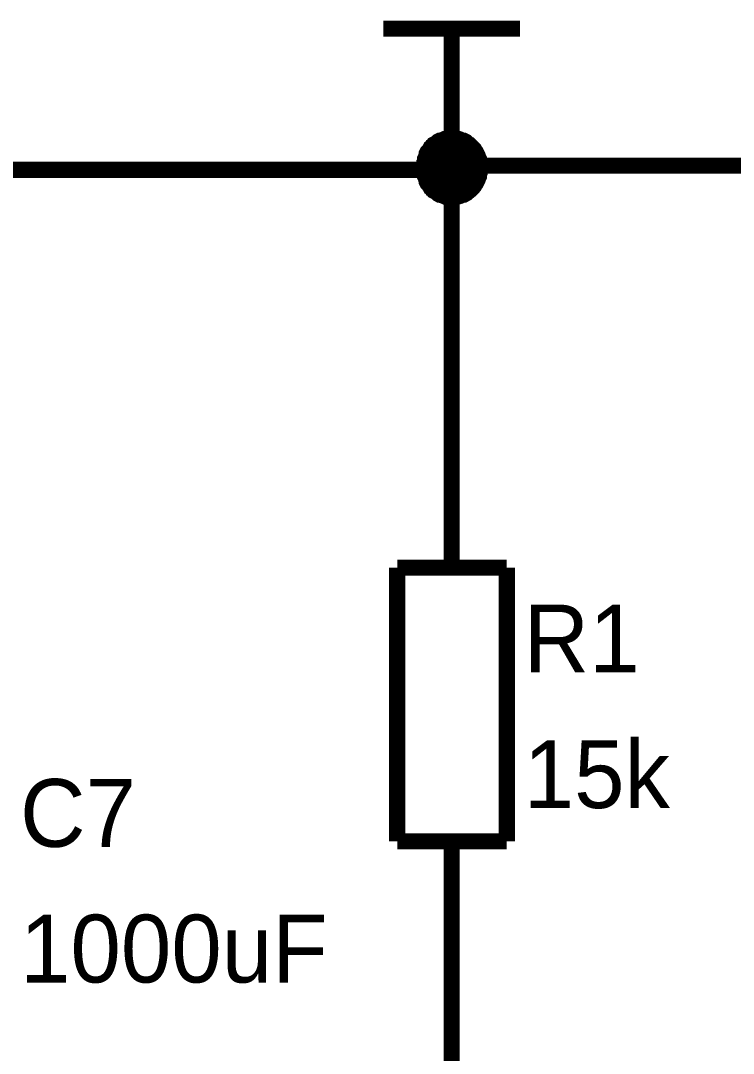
# Model space of a CAD drawing. Header units: millimetres. Extents: x 0 to 394, y 0 to 282.
# Drawn here: x 177.01 to 190.23, y 243.61 to 262.76 of the extents above; entities that cross this region are included whole.
import ezdxf

# ---------------------------------------------------------------- set-up
doc = ezdxf.new("R2010")
doc.units = ezdxf.units.MM
doc.layers.add('Sheet', color=255, linetype='Continuous')

msp = doc.modelspace()

# ---------------------------------------------------------------- linework, layer by layer
at = {"layer": 'Sheet'}
for points, const_width in [([(183.733, 262.612), (186.271, 262.612)], 0.3), ([(185.002, 260.073), (185.002, 262.612)], 0.3), ([(184.496, 260.073), (184.496, 260.096), (184.496, 260.13), (184.508, 260.152), (184.508, 260.175), (184.508, 260.197), (184.519, 260.219), (184.53, 260.253), (184.541, 260.276), (184.541, 260.298), (184.552, 260.321), (184.564, 260.332), (184.586, 260.354), (184.597, 260.377), (184.609, 260.399), (184.631, 260.41), (184.642, 260.433), (184.665, 260.444), (184.676, 260.467), (184.698, 260.478), (184.721, 260.489), (184.743, 260.511), (184.755, 260.523), (184.777, 260.534), (184.8, 260.534), (184.822, 260.545), (184.856, 260.556), (184.878, 260.568), (184.901, 260.568), (184.923, 260.568), (184.946, 260.579), (184.979, 260.579), (185.002, 260.579)], 0.3), ([(184.496, 260.073), (184.496, 260.096), (184.496, 260.13), (184.508, 260.152), (184.508, 260.175), (184.508, 260.197), (184.519, 260.219), (184.53, 260.253), (184.541, 260.276), (184.541, 260.298), (184.552, 260.321), (184.564, 260.332), (184.586, 260.354), (184.597, 260.377), (184.609, 260.399), (184.631, 260.41), (184.642, 260.433), (184.665, 260.444), (184.676, 260.467), (184.698, 260.478), (184.721, 260.489), (184.743, 260.511), (184.755, 260.523), (184.777, 260.534), (184.8, 260.534), (184.822, 260.545), (184.856, 260.556), (184.878, 260.568), (184.901, 260.568), (184.923, 260.568), (184.946, 260.579), (184.979, 260.579), (185.002, 260.579)], 0.3), ([(184.496, 260.073), (184.496, 260.096), (184.496, 260.13), (184.508, 260.152), (184.508, 260.175), (184.508, 260.197), (184.519, 260.219), (184.53, 260.253), (184.541, 260.276), (184.541, 260.298), (184.552, 260.321), (184.564, 260.332), (184.586, 260.354), (184.597, 260.377), (184.609, 260.399), (184.631, 260.41), (184.642, 260.433), (184.665, 260.444), (184.676, 260.467), (184.698, 260.478), (184.721, 260.489), (184.743, 260.511), (184.755, 260.523), (184.777, 260.534), (184.8, 260.534), (184.822, 260.545), (184.856, 260.556), (184.878, 260.568), (184.901, 260.568), (184.923, 260.568), (184.946, 260.579), (184.979, 260.579), (185.002, 260.579)], 0.3), ([(184.496, 260.073), (184.496, 260.096), (184.496, 260.13), (184.508, 260.152), (184.508, 260.175), (184.508, 260.197), (184.519, 260.219), (184.53, 260.253), (184.541, 260.276), (184.541, 260.298), (184.552, 260.321), (184.564, 260.332), (184.586, 260.354), (184.597, 260.377), (184.609, 260.399), (184.631, 260.41), (184.642, 260.433), (184.665, 260.444), (184.676, 260.467), (184.698, 260.478), (184.721, 260.489), (184.743, 260.511), (184.755, 260.523), (184.777, 260.534), (184.8, 260.534), (184.822, 260.545), (184.856, 260.556), (184.878, 260.568), (184.901, 260.568), (184.923, 260.568), (184.946, 260.579), (184.979, 260.579), (185.002, 260.579)], 0.3), ([(185.002, 260.579), (185.002, 260.579)], 0.3), ([(185.002, 260.579), (185.024, 260.579), (185.058, 260.579), (185.08, 260.568), (185.103, 260.568), (185.125, 260.568), (185.159, 260.556), (185.181, 260.545), (185.204, 260.534), (185.226, 260.534), (185.249, 260.523), (185.271, 260.511), (185.294, 260.489), (185.305, 260.478), (185.327, 260.467), (185.35, 260.444), (185.361, 260.433), (185.384, 260.41), (185.395, 260.399), (185.417, 260.377), (185.428, 260.354), (185.44, 260.332), (185.451, 260.321), (185.462, 260.298), (185.473, 260.276), (185.485, 260.253), (185.496, 260.219), (185.507, 260.197), (185.507, 260.175), (185.507, 260.152), (185.518, 260.13), (185.518, 260.096), (185.518, 260.073)], 0.3), ([(185.002, 260.579), (185.002, 260.579)], 0.3), ([(185.002, 260.579), (185.024, 260.579), (185.058, 260.579), (185.08, 260.568), (185.103, 260.568), (185.125, 260.568), (185.159, 260.556), (185.181, 260.545), (185.204, 260.534), (185.226, 260.534), (185.249, 260.523), (185.271, 260.511), (185.294, 260.489), (185.305, 260.478), (185.327, 260.467), (185.35, 260.444), (185.361, 260.433), (185.384, 260.41), (185.395, 260.399), (185.417, 260.377), (185.428, 260.354), (185.44, 260.332), (185.451, 260.321), (185.462, 260.298), (185.473, 260.276), (185.485, 260.253), (185.496, 260.219), (185.507, 260.197), (185.507, 260.175), (185.507, 260.152), (185.518, 260.13), (185.518, 260.096), (185.518, 260.073)], 0.3), ([(185.002, 260.579), (185.002, 260.579)], 0.3), ([(185.002, 260.579), (185.024, 260.579), (185.058, 260.579), (185.08, 260.568), (185.103, 260.568), (185.125, 260.568), (185.159, 260.556), (185.181, 260.545), (185.204, 260.534), (185.226, 260.534), (185.249, 260.523), (185.271, 260.511), (185.294, 260.489), (185.305, 260.478), (185.327, 260.467), (185.35, 260.444), (185.361, 260.433), (185.384, 260.41), (185.395, 260.399), (185.417, 260.377), (185.428, 260.354), (185.44, 260.332), (185.451, 260.321), (185.462, 260.298), (185.473, 260.276), (185.485, 260.253), (185.496, 260.219), (185.507, 260.197), (185.507, 260.175), (185.507, 260.152), (185.518, 260.13), (185.518, 260.096), (185.518, 260.073)], 0.3), ([(185.002, 260.579), (185.002, 260.579)], 0.3), ([(185.002, 260.579), (185.024, 260.579), (185.058, 260.579), (185.08, 260.568), (185.103, 260.568), (185.125, 260.568), (185.159, 260.556), (185.181, 260.545), (185.204, 260.534), (185.226, 260.534), (185.249, 260.523), (185.271, 260.511), (185.294, 260.489), (185.305, 260.478), (185.327, 260.467), (185.35, 260.444), (185.361, 260.433), (185.384, 260.41), (185.395, 260.399), (185.417, 260.377), (185.428, 260.354), (185.44, 260.332), (185.451, 260.321), (185.462, 260.298), (185.473, 260.276), (185.485, 260.253), (185.496, 260.219), (185.507, 260.197), (185.507, 260.175), (185.507, 260.152), (185.518, 260.13), (185.518, 260.096), (185.518, 260.073)], 0.3), ([(184.496, 259.995), (184.496, 260.017), (184.496, 260.051), (184.508, 260.073), (184.508, 260.096), (184.508, 260.118), (184.519, 260.141), (184.53, 260.175), (184.541, 260.197), (184.541, 260.219), (184.552, 260.242), (184.564, 260.253), (184.586, 260.276), (184.597, 260.298), (184.609, 260.321), (184.631, 260.332), (184.642, 260.354), (184.665, 260.365), (184.676, 260.388), (184.698, 260.399), (184.721, 260.41), (184.743, 260.433), (184.755, 260.444), (184.777, 260.455), (184.8, 260.455), (184.822, 260.467), (184.856, 260.478), (184.878, 260.489), (184.901, 260.489), (184.923, 260.489), (184.946, 260.5), (184.979, 260.5), (185.002, 260.5)], 0.3), ([(184.496, 259.995), (184.496, 260.017), (184.496, 260.051), (184.508, 260.073), (184.508, 260.096), (184.508, 260.118), (184.519, 260.141), (184.53, 260.175), (184.541, 260.197), (184.541, 260.219), (184.552, 260.242), (184.564, 260.253), (184.586, 260.276), (184.597, 260.298), (184.609, 260.321), (184.631, 260.332), (184.642, 260.354), (184.665, 260.365), (184.676, 260.388), (184.698, 260.399), (184.721, 260.41), (184.743, 260.433), (184.755, 260.444), (184.777, 260.455), (184.8, 260.455), (184.822, 260.467), (184.856, 260.478), (184.878, 260.489), (184.901, 260.489), (184.923, 260.489), (184.946, 260.5), (184.979, 260.5), (185.002, 260.5)], 0.3), ([(184.496, 259.995), (184.496, 260.017), (184.496, 260.051), (184.508, 260.073), (184.508, 260.096), (184.508, 260.118), (184.519, 260.141), (184.53, 260.175), (184.541, 260.197), (184.541, 260.219), (184.552, 260.242), (184.564, 260.253), (184.586, 260.276), (184.597, 260.298), (184.609, 260.321), (184.631, 260.332), (184.642, 260.354), (184.665, 260.365), (184.676, 260.388), (184.698, 260.399), (184.721, 260.41), (184.743, 260.433), (184.755, 260.444), (184.777, 260.455), (184.8, 260.455), (184.822, 260.467), (184.856, 260.478), (184.878, 260.489), (184.901, 260.489), (184.923, 260.489), (184.946, 260.5), (184.979, 260.5), (185.002, 260.5)], 0.3), ([(184.496, 259.995), (184.496, 260.017), (184.496, 260.051), (184.508, 260.073), (184.508, 260.096), (184.508, 260.118), (184.519, 260.141), (184.53, 260.175), (184.541, 260.197), (184.541, 260.219), (184.552, 260.242), (184.564, 260.253), (184.586, 260.276), (184.597, 260.298), (184.609, 260.321), (184.631, 260.332), (184.642, 260.354), (184.665, 260.365), (184.676, 260.388), (184.698, 260.399), (184.721, 260.41), (184.743, 260.433), (184.755, 260.444), (184.777, 260.455), (184.8, 260.455), (184.822, 260.467), (184.856, 260.478), (184.878, 260.489), (184.901, 260.489), (184.923, 260.489), (184.946, 260.5), (184.979, 260.5), (185.002, 260.5)], 0.3), ([(184.496, 260.073), (184.496, 260.096), (184.496, 260.13), (184.508, 260.152), (184.508, 260.175), (184.508, 260.197), (184.519, 260.219), (184.53, 260.253), (184.541, 260.276), (184.541, 260.298), (184.552, 260.321), (184.564, 260.332), (184.586, 260.354), (184.597, 260.377), (184.609, 260.399), (184.631, 260.41), (184.642, 260.433), (184.665, 260.444), (184.676, 260.467), (184.698, 260.478), (184.721, 260.489), (184.743, 260.511), (184.755, 260.523), (184.777, 260.534), (184.8, 260.534), (184.822, 260.545), (184.856, 260.556), (184.878, 260.568), (184.901, 260.568), (184.923, 260.568), (184.946, 260.579), (184.979, 260.579), (185.002, 260.579)], 0.0991), ([(184.496, 260.073), (184.496, 260.096), (184.496, 260.13), (184.508, 260.152), (184.508, 260.175), (184.508, 260.197), (184.519, 260.219), (184.53, 260.253), (184.541, 260.276), (184.541, 260.298), (184.552, 260.321), (184.564, 260.332), (184.586, 260.354), (184.597, 260.377), (184.609, 260.399), (184.631, 260.41), (184.642, 260.433), (184.665, 260.444), (184.676, 260.467), (184.698, 260.478), (184.721, 260.489), (184.743, 260.511), (184.755, 260.523), (184.777, 260.534), (184.8, 260.534), (184.822, 260.545), (184.856, 260.556), (184.878, 260.568), (184.901, 260.568), (184.923, 260.568), (184.946, 260.579), (184.979, 260.579), (185.002, 260.579)], 0.0991), ([(184.496, 260.073), (184.496, 260.096), (184.496, 260.13), (184.508, 260.152), (184.508, 260.175), (184.508, 260.197), (184.519, 260.219), (184.53, 260.253), (184.541, 260.276), (184.541, 260.298), (184.552, 260.321), (184.564, 260.332), (184.586, 260.354), (184.597, 260.377), (184.609, 260.399), (184.631, 260.41), (184.642, 260.433), (184.665, 260.444), (184.676, 260.467), (184.698, 260.478), (184.721, 260.489), (184.743, 260.511), (184.755, 260.523), (184.777, 260.534), (184.8, 260.534), (184.822, 260.545), (184.856, 260.556), (184.878, 260.568), (184.901, 260.568), (184.923, 260.568), (184.946, 260.579), (184.979, 260.579), (185.002, 260.579)], 0.0991), ([(184.496, 260.073), (184.496, 260.096), (184.496, 260.13), (184.508, 260.152), (184.508, 260.175), (184.508, 260.197), (184.519, 260.219), (184.53, 260.253), (184.541, 260.276), (184.541, 260.298), (184.552, 260.321), (184.564, 260.332), (184.586, 260.354), (184.597, 260.377), (184.609, 260.399), (184.631, 260.41), (184.642, 260.433), (184.665, 260.444), (184.676, 260.467), (184.698, 260.478), (184.721, 260.489), (184.743, 260.511), (184.755, 260.523), (184.777, 260.534), (184.8, 260.534), (184.822, 260.545), (184.856, 260.556), (184.878, 260.568), (184.901, 260.568), (184.923, 260.568), (184.946, 260.579), (184.979, 260.579), (185.002, 260.579)], 0.0991), ([(184.496, 259.995), (184.496, 260.017), (184.496, 260.051), (184.508, 260.073), (184.508, 260.096), (184.508, 260.118), (184.519, 260.141), (184.53, 260.175), (184.541, 260.197), (184.541, 260.219), (184.552, 260.242), (184.564, 260.253), (184.586, 260.276), (184.597, 260.298), (184.609, 260.321), (184.631, 260.332), (184.642, 260.354), (184.665, 260.365), (184.676, 260.388), (184.698, 260.399), (184.721, 260.41), (184.743, 260.433), (184.755, 260.444), (184.777, 260.455), (184.8, 260.455), (184.822, 260.467), (184.856, 260.478), (184.878, 260.489), (184.901, 260.489), (184.923, 260.489), (184.946, 260.5), (184.979, 260.5), (185.002, 260.5)], 0.0991), ([(184.496, 259.995), (184.496, 260.017), (184.496, 260.051), (184.508, 260.073), (184.508, 260.096), (184.508, 260.118), (184.519, 260.141), (184.53, 260.175), (184.541, 260.197), (184.541, 260.219), (184.552, 260.242), (184.564, 260.253), (184.586, 260.276), (184.597, 260.298), (184.609, 260.321), (184.631, 260.332), (184.642, 260.354), (184.665, 260.365), (184.676, 260.388), (184.698, 260.399), (184.721, 260.41), (184.743, 260.433), (184.755, 260.444), (184.777, 260.455), (184.8, 260.455), (184.822, 260.467), (184.856, 260.478), (184.878, 260.489), (184.901, 260.489), (184.923, 260.489), (184.946, 260.5), (184.979, 260.5), (185.002, 260.5)], 0.0991), ([(184.496, 259.995), (184.496, 260.017), (184.496, 260.051), (184.508, 260.073), (184.508, 260.096), (184.508, 260.118), (184.519, 260.141), (184.53, 260.175), (184.541, 260.197), (184.541, 260.219), (184.552, 260.242), (184.564, 260.253), (184.586, 260.276), (184.597, 260.298), (184.609, 260.321), (184.631, 260.332), (184.642, 260.354), (184.665, 260.365), (184.676, 260.388), (184.698, 260.399), (184.721, 260.41), (184.743, 260.433), (184.755, 260.444), (184.777, 260.455), (184.8, 260.455), (184.822, 260.467), (184.856, 260.478), (184.878, 260.489), (184.901, 260.489), (184.923, 260.489), (184.946, 260.5), (184.979, 260.5), (185.002, 260.5)], 0.0991), ([(184.496, 259.995), (184.496, 260.017), (184.496, 260.051), (184.508, 260.073), (184.508, 260.096), (184.508, 260.118), (184.519, 260.141), (184.53, 260.175), (184.541, 260.197), (184.541, 260.219), (184.552, 260.242), (184.564, 260.253), (184.586, 260.276), (184.597, 260.298), (184.609, 260.321), (184.631, 260.332), (184.642, 260.354), (184.665, 260.365), (184.676, 260.388), (184.698, 260.399), (184.721, 260.41), (184.743, 260.433), (184.755, 260.444), (184.777, 260.455), (184.8, 260.455), (184.822, 260.467), (184.856, 260.478), (184.878, 260.489), (184.901, 260.489), (184.923, 260.489), (184.946, 260.5), (184.979, 260.5), (185.002, 260.5)], 0.0991), ([(185.002, 260.5), (185.002, 260.5)], 0.3), ([(185.002, 260.5), (185.024, 260.5), (185.058, 260.5), (185.08, 260.489), (185.103, 260.489), (185.125, 260.489), (185.159, 260.478), (185.181, 260.467), (185.204, 260.455), (185.226, 260.455), (185.249, 260.444), (185.271, 260.433), (185.294, 260.41), (185.305, 260.399), (185.327, 260.388), (185.35, 260.365), (185.361, 260.354), (185.384, 260.332), (185.395, 260.321), (185.417, 260.298), (185.428, 260.276), (185.44, 260.253), (185.451, 260.242), (185.462, 260.219), (185.473, 260.197), (185.485, 260.175), (185.496, 260.141), (185.507, 260.118), (185.507, 260.096), (185.507, 260.073), (185.518, 260.051), (185.518, 260.017), (185.518, 259.995)], 0.3), ([(185.002, 260.5), (185.002, 260.5)], 0.3), ([(185.002, 260.5), (185.024, 260.5), (185.058, 260.5), (185.08, 260.489), (185.103, 260.489), (185.125, 260.489), (185.159, 260.478), (185.181, 260.467), (185.204, 260.455), (185.226, 260.455), (185.249, 260.444), (185.271, 260.433), (185.294, 260.41), (185.305, 260.399), (185.327, 260.388), (185.35, 260.365), (185.361, 260.354), (185.384, 260.332), (185.395, 260.321), (185.417, 260.298), (185.428, 260.276), (185.44, 260.253), (185.451, 260.242), (185.462, 260.219), (185.473, 260.197), (185.485, 260.175), (185.496, 260.141), (185.507, 260.118), (185.507, 260.096), (185.507, 260.073), (185.518, 260.051), (185.518, 260.017), (185.518, 259.995)], 0.3), ([(185.002, 260.5), (185.002, 260.5)], 0.3), ([(185.002, 260.5), (185.024, 260.5), (185.058, 260.5), (185.08, 260.489), (185.103, 260.489), (185.125, 260.489), (185.159, 260.478), (185.181, 260.467), (185.204, 260.455), (185.226, 260.455), (185.249, 260.444), (185.271, 260.433), (185.294, 260.41), (185.305, 260.399), (185.327, 260.388), (185.35, 260.365), (185.361, 260.354), (185.384, 260.332), (185.395, 260.321), (185.417, 260.298), (185.428, 260.276), (185.44, 260.253), (185.451, 260.242), (185.462, 260.219), (185.473, 260.197), (185.485, 260.175), (185.496, 260.141), (185.507, 260.118), (185.507, 260.096), (185.507, 260.073), (185.518, 260.051), (185.518, 260.017), (185.518, 259.995)], 0.3), ([(185.002, 260.5), (185.002, 260.5)], 0.3), ([(185.002, 260.5), (185.024, 260.5), (185.058, 260.5), (185.08, 260.489), (185.103, 260.489), (185.125, 260.489), (185.159, 260.478), (185.181, 260.467), (185.204, 260.455), (185.226, 260.455), (185.249, 260.444), (185.271, 260.433), (185.294, 260.41), (185.305, 260.399), (185.327, 260.388), (185.35, 260.365), (185.361, 260.354), (185.384, 260.332), (185.395, 260.321), (185.417, 260.298), (185.428, 260.276), (185.44, 260.253), (185.451, 260.242), (185.462, 260.219), (185.473, 260.197), (185.485, 260.175), (185.496, 260.141), (185.507, 260.118), (185.507, 260.096), (185.507, 260.073), (185.518, 260.051), (185.518, 260.017), (185.518, 259.995)], 0.3), ([(185.002, 260.579), (185.002, 260.579)], 0.0991), ([(185.002, 260.579), (185.024, 260.579), (185.058, 260.579), (185.08, 260.568), (185.103, 260.568), (185.125, 260.568), (185.159, 260.556), (185.181, 260.545), (185.204, 260.534), (185.226, 260.534), (185.249, 260.523), (185.271, 260.511), (185.294, 260.489), (185.305, 260.478), (185.327, 260.467), (185.35, 260.444), (185.361, 260.433), (185.384, 260.41), (185.395, 260.399), (185.417, 260.377), (185.428, 260.354), (185.44, 260.332), (185.451, 260.321), (185.462, 260.298), (185.473, 260.276), (185.485, 260.253), (185.496, 260.219), (185.507, 260.197), (185.507, 260.175), (185.507, 260.152), (185.518, 260.13), (185.518, 260.096), (185.518, 260.073)], 0.0991), ([(185.002, 260.579), (185.002, 260.579)], 0.0991), ([(185.002, 260.579), (185.024, 260.579), (185.058, 260.579), (185.08, 260.568), (185.103, 260.568), (185.125, 260.568), (185.159, 260.556), (185.181, 260.545), (185.204, 260.534), (185.226, 260.534), (185.249, 260.523), (185.271, 260.511), (185.294, 260.489), (185.305, 260.478), (185.327, 260.467), (185.35, 260.444), (185.361, 260.433), (185.384, 260.41), (185.395, 260.399), (185.417, 260.377), (185.428, 260.354), (185.44, 260.332), (185.451, 260.321), (185.462, 260.298), (185.473, 260.276), (185.485, 260.253), (185.496, 260.219), (185.507, 260.197), (185.507, 260.175), (185.507, 260.152), (185.518, 260.13), (185.518, 260.096), (185.518, 260.073)], 0.0991), ([(185.002, 260.579), (185.002, 260.579)], 0.0991), ([(185.002, 260.579), (185.024, 260.579), (185.058, 260.579), (185.08, 260.568), (185.103, 260.568), (185.125, 260.568), (185.159, 260.556), (185.181, 260.545), (185.204, 260.534), (185.226, 260.534), (185.249, 260.523), (185.271, 260.511), (185.294, 260.489), (185.305, 260.478), (185.327, 260.467), (185.35, 260.444), (185.361, 260.433), (185.384, 260.41), (185.395, 260.399), (185.417, 260.377), (185.428, 260.354), (185.44, 260.332), (185.451, 260.321), (185.462, 260.298), (185.473, 260.276), (185.485, 260.253), (185.496, 260.219), (185.507, 260.197), (185.507, 260.175), (185.507, 260.152), (185.518, 260.13), (185.518, 260.096), (185.518, 260.073)], 0.0991), ([(185.002, 260.579), (185.002, 260.579)], 0.0991), ([(185.002, 260.579), (185.024, 260.579), (185.058, 260.579), (185.08, 260.568), (185.103, 260.568), (185.125, 260.568), (185.159, 260.556), (185.181, 260.545), (185.204, 260.534), (185.226, 260.534), (185.249, 260.523), (185.271, 260.511), (185.294, 260.489), (185.305, 260.478), (185.327, 260.467), (185.35, 260.444), (185.361, 260.433), (185.384, 260.41), (185.395, 260.399), (185.417, 260.377), (185.428, 260.354), (185.44, 260.332), (185.451, 260.321), (185.462, 260.298), (185.473, 260.276), (185.485, 260.253), (185.496, 260.219), (185.507, 260.197), (185.507, 260.175), (185.507, 260.152), (185.518, 260.13), (185.518, 260.096), (185.518, 260.073)], 0.0991), ([(185.002, 260.5), (185.002, 260.5)], 0.0991), ([(185.002, 260.5), (185.024, 260.5), (185.058, 260.5), (185.08, 260.489), (185.103, 260.489), (185.125, 260.489), (185.159, 260.478), (185.181, 260.467), (185.204, 260.455), (185.226, 260.455), (185.249, 260.444), (185.271, 260.433), (185.294, 260.41), (185.305, 260.399), (185.327, 260.388), (185.35, 260.365), (185.361, 260.354), (185.384, 260.332), (185.395, 260.321), (185.417, 260.298), (185.428, 260.276), (185.44, 260.253), (185.451, 260.242), (185.462, 260.219), (185.473, 260.197), (185.485, 260.175), (185.496, 260.141), (185.507, 260.118), (185.507, 260.096), (185.507, 260.073), (185.518, 260.051), (185.518, 260.017), (185.518, 259.995)], 0.0991), ([(185.002, 260.5), (185.002, 260.5)], 0.0991), ([(185.002, 260.5), (185.024, 260.5), (185.058, 260.5), (185.08, 260.489), (185.103, 260.489), (185.125, 260.489), (185.159, 260.478), (185.181, 260.467), (185.204, 260.455), (185.226, 260.455), (185.249, 260.444), (185.271, 260.433), (185.294, 260.41), (185.305, 260.399), (185.327, 260.388), (185.35, 260.365), (185.361, 260.354), (185.384, 260.332), (185.395, 260.321), (185.417, 260.298), (185.428, 260.276), (185.44, 260.253), (185.451, 260.242), (185.462, 260.219), (185.473, 260.197), (185.485, 260.175), (185.496, 260.141), (185.507, 260.118), (185.507, 260.096), (185.507, 260.073), (185.518, 260.051), (185.518, 260.017), (185.518, 259.995)], 0.0991), ([(185.002, 260.5), (185.002, 260.5)], 0.0991), ([(185.002, 260.5), (185.024, 260.5), (185.058, 260.5), (185.08, 260.489), (185.103, 260.489), (185.125, 260.489), (185.159, 260.478), (185.181, 260.467), (185.204, 260.455), (185.226, 260.455), (185.249, 260.444), (185.271, 260.433), (185.294, 260.41), (185.305, 260.399), (185.327, 260.388), (185.35, 260.365), (185.361, 260.354), (185.384, 260.332), (185.395, 260.321), (185.417, 260.298), (185.428, 260.276), (185.44, 260.253), (185.451, 260.242), (185.462, 260.219), (185.473, 260.197), (185.485, 260.175), (185.496, 260.141), (185.507, 260.118), (185.507, 260.096), (185.507, 260.073), (185.518, 260.051), (185.518, 260.017), (185.518, 259.995)], 0.0991), ([(185.002, 260.5), (185.002, 260.5)], 0.0991), ([(185.002, 260.5), (185.024, 260.5), (185.058, 260.5), (185.08, 260.489), (185.103, 260.489), (185.125, 260.489), (185.159, 260.478), (185.181, 260.467), (185.204, 260.455), (185.226, 260.455), (185.249, 260.444), (185.271, 260.433), (185.294, 260.41), (185.305, 260.399), (185.327, 260.388), (185.35, 260.365), (185.361, 260.354), (185.384, 260.332), (185.395, 260.321), (185.417, 260.298), (185.428, 260.276), (185.44, 260.253), (185.451, 260.242), (185.462, 260.219), (185.473, 260.197), (185.485, 260.175), (185.496, 260.141), (185.507, 260.118), (185.507, 260.096), (185.507, 260.073), (185.518, 260.051), (185.518, 260.017), (185.518, 259.995)], 0.0991), ([(175.006, 259.995), (185.002, 259.995), (185.002, 255.154)], 0.3), ([(185.002, 259.568), (184.979, 259.568), (184.946, 259.568), (184.923, 259.579), (184.901, 259.579), (184.878, 259.579), (184.856, 259.591), (184.822, 259.602), (184.8, 259.613), (184.777, 259.613), (184.755, 259.624), (184.743, 259.635), (184.721, 259.658), (184.698, 259.669), (184.676, 259.68), (184.665, 259.703), (184.642, 259.714), (184.631, 259.737), (184.609, 259.748), (184.597, 259.77), (184.586, 259.793), (184.564, 259.815), (184.552, 259.826), (184.541, 259.849), (184.541, 259.871), (184.53, 259.894), (184.519, 259.927), (184.508, 259.95), (184.508, 259.972), (184.508, 259.995), (184.496, 260.017), (184.496, 260.051), (184.496, 260.073)], 0.3), ([(184.496, 260.073), (184.496, 260.073)], 0.3), ([(185.002, 259.568), (184.979, 259.568), (184.946, 259.568), (184.923, 259.579), (184.901, 259.579), (184.878, 259.579), (184.856, 259.591), (184.822, 259.602), (184.8, 259.613), (184.777, 259.613), (184.755, 259.624), (184.743, 259.635), (184.721, 259.658), (184.698, 259.669), (184.676, 259.68), (184.665, 259.703), (184.642, 259.714), (184.631, 259.737), (184.609, 259.748), (184.597, 259.77), (184.586, 259.793), (184.564, 259.815), (184.552, 259.826), (184.541, 259.849), (184.541, 259.871), (184.53, 259.894), (184.519, 259.927), (184.508, 259.95), (184.508, 259.972), (184.508, 259.995), (184.496, 260.017), (184.496, 260.051), (184.496, 260.073)], 0.3), ([(184.496, 260.073), (184.496, 260.073)], 0.3), ([(185.002, 259.568), (184.979, 259.568), (184.946, 259.568), (184.923, 259.579), (184.901, 259.579), (184.878, 259.579), (184.856, 259.591), (184.822, 259.602), (184.8, 259.613), (184.777, 259.613), (184.755, 259.624), (184.743, 259.635), (184.721, 259.658), (184.698, 259.669), (184.676, 259.68), (184.665, 259.703), (184.642, 259.714), (184.631, 259.737), (184.609, 259.748), (184.597, 259.77), (184.586, 259.793), (184.564, 259.815), (184.552, 259.826), (184.541, 259.849), (184.541, 259.871), (184.53, 259.894), (184.519, 259.927), (184.508, 259.95), (184.508, 259.972), (184.508, 259.995), (184.496, 260.017), (184.496, 260.051), (184.496, 260.073)], 0.3), ([(184.496, 260.073), (184.496, 260.073)], 0.3), ([(185.002, 259.568), (184.979, 259.568), (184.946, 259.568), (184.923, 259.579), (184.901, 259.579), (184.878, 259.579), (184.856, 259.591), (184.822, 259.602), (184.8, 259.613), (184.777, 259.613), (184.755, 259.624), (184.743, 259.635), (184.721, 259.658), (184.698, 259.669), (184.676, 259.68), (184.665, 259.703), (184.642, 259.714), (184.631, 259.737), (184.609, 259.748), (184.597, 259.77), (184.586, 259.793), (184.564, 259.815), (184.552, 259.826), (184.541, 259.849), (184.541, 259.871), (184.53, 259.894), (184.519, 259.927), (184.508, 259.95), (184.508, 259.972), (184.508, 259.995), (184.496, 260.017), (184.496, 260.051), (184.496, 260.073)], 0.3), ([(184.496, 260.073), (184.496, 260.073)], 0.3), ([(185.002, 259.489), (184.979, 259.489), (184.946, 259.489), (184.923, 259.501), (184.901, 259.501), (184.878, 259.501), (184.856, 259.512), (184.822, 259.523), (184.8, 259.534), (184.777, 259.534), (184.755, 259.546), (184.743, 259.557), (184.721, 259.579), (184.698, 259.591), (184.676, 259.602), (184.665, 259.624), (184.642, 259.635), (184.631, 259.658), (184.609, 259.669), (184.597, 259.692), (184.586, 259.714), (184.564, 259.737), (184.552, 259.748), (184.541, 259.77), (184.541, 259.793), (184.53, 259.815), (184.519, 259.849), (184.508, 259.871), (184.508, 259.894), (184.508, 259.916), (184.496, 259.939), (184.496, 259.972), (184.496, 259.995)], 0.3), ([(184.496, 259.995), (184.496, 259.995)], 0.3), ([(185.002, 259.489), (184.979, 259.489), (184.946, 259.489), (184.923, 259.501), (184.901, 259.501), (184.878, 259.501), (184.856, 259.512), (184.822, 259.523), (184.8, 259.534), (184.777, 259.534), (184.755, 259.546), (184.743, 259.557), (184.721, 259.579), (184.698, 259.591), (184.676, 259.602), (184.665, 259.624), (184.642, 259.635), (184.631, 259.658), (184.609, 259.669), (184.597, 259.692), (184.586, 259.714), (184.564, 259.737), (184.552, 259.748), (184.541, 259.77), (184.541, 259.793), (184.53, 259.815), (184.519, 259.849), (184.508, 259.871), (184.508, 259.894), (184.508, 259.916), (184.496, 259.939), (184.496, 259.972), (184.496, 259.995)], 0.3), ([(184.496, 259.995), (184.496, 259.995)], 0.3), ([(185.002, 259.489), (184.979, 259.489), (184.946, 259.489), (184.923, 259.501), (184.901, 259.501), (184.878, 259.501), (184.856, 259.512), (184.822, 259.523), (184.8, 259.534), (184.777, 259.534), (184.755, 259.546), (184.743, 259.557), (184.721, 259.579), (184.698, 259.591), (184.676, 259.602), (184.665, 259.624), (184.642, 259.635), (184.631, 259.658), (184.609, 259.669), (184.597, 259.692), (184.586, 259.714), (184.564, 259.737), (184.552, 259.748), (184.541, 259.77), (184.541, 259.793), (184.53, 259.815), (184.519, 259.849), (184.508, 259.871), (184.508, 259.894), (184.508, 259.916), (184.496, 259.939), (184.496, 259.972), (184.496, 259.995)], 0.3), ([(184.496, 259.995), (184.496, 259.995)], 0.3), ([(185.002, 259.489), (184.979, 259.489), (184.946, 259.489), (184.923, 259.501), (184.901, 259.501), (184.878, 259.501), (184.856, 259.512), (184.822, 259.523), (184.8, 259.534), (184.777, 259.534), (184.755, 259.546), (184.743, 259.557), (184.721, 259.579), (184.698, 259.591), (184.676, 259.602), (184.665, 259.624), (184.642, 259.635), (184.631, 259.658), (184.609, 259.669), (184.597, 259.692), (184.586, 259.714), (184.564, 259.737), (184.552, 259.748), (184.541, 259.77), (184.541, 259.793), (184.53, 259.815), (184.519, 259.849), (184.508, 259.871), (184.508, 259.894), (184.508, 259.916), (184.496, 259.939), (184.496, 259.972), (184.496, 259.995)], 0.3), ([(184.496, 259.995), (184.496, 259.995)], 0.3), ([(185.002, 259.568), (184.979, 259.568), (184.946, 259.568), (184.923, 259.579), (184.901, 259.579), (184.878, 259.579), (184.856, 259.591), (184.822, 259.602), (184.8, 259.613), (184.777, 259.613), (184.755, 259.624), (184.743, 259.635), (184.721, 259.658), (184.698, 259.669), (184.676, 259.68), (184.665, 259.703), (184.642, 259.714), (184.631, 259.737), (184.609, 259.748), (184.597, 259.77), (184.586, 259.793), (184.564, 259.815), (184.552, 259.826), (184.541, 259.849), (184.541, 259.871), (184.53, 259.894), (184.519, 259.927), (184.508, 259.95), (184.508, 259.972), (184.508, 259.995), (184.496, 260.017), (184.496, 260.051), (184.496, 260.073)], 0.0991), ([(184.496, 260.073), (184.496, 260.073)], 0.0991), ([(185.002, 259.568), (184.979, 259.568), (184.946, 259.568), (184.923, 259.579), (184.901, 259.579), (184.878, 259.579), (184.856, 259.591), (184.822, 259.602), (184.8, 259.613), (184.777, 259.613), (184.755, 259.624), (184.743, 259.635), (184.721, 259.658), (184.698, 259.669), (184.676, 259.68), (184.665, 259.703), (184.642, 259.714), (184.631, 259.737), (184.609, 259.748), (184.597, 259.77), (184.586, 259.793), (184.564, 259.815), (184.552, 259.826), (184.541, 259.849), (184.541, 259.871), (184.53, 259.894), (184.519, 259.927), (184.508, 259.95), (184.508, 259.972), (184.508, 259.995), (184.496, 260.017), (184.496, 260.051), (184.496, 260.073)], 0.0991), ([(184.496, 260.073), (184.496, 260.073)], 0.0991), ([(185.002, 259.568), (184.979, 259.568), (184.946, 259.568), (184.923, 259.579), (184.901, 259.579), (184.878, 259.579), (184.856, 259.591), (184.822, 259.602), (184.8, 259.613), (184.777, 259.613), (184.755, 259.624), (184.743, 259.635), (184.721, 259.658), (184.698, 259.669), (184.676, 259.68), (184.665, 259.703), (184.642, 259.714), (184.631, 259.737), (184.609, 259.748), (184.597, 259.77), (184.586, 259.793), (184.564, 259.815), (184.552, 259.826), (184.541, 259.849), (184.541, 259.871), (184.53, 259.894), (184.519, 259.927), (184.508, 259.95), (184.508, 259.972), (184.508, 259.995), (184.496, 260.017), (184.496, 260.051), (184.496, 260.073)], 0.0991), ([(184.496, 260.073), (184.496, 260.073)], 0.0991), ([(185.002, 259.568), (184.979, 259.568), (184.946, 259.568), (184.923, 259.579), (184.901, 259.579), (184.878, 259.579), (184.856, 259.591), (184.822, 259.602), (184.8, 259.613), (184.777, 259.613), (184.755, 259.624), (184.743, 259.635), (184.721, 259.658), (184.698, 259.669), (184.676, 259.68), (184.665, 259.703), (184.642, 259.714), (184.631, 259.737), (184.609, 259.748), (184.597, 259.77), (184.586, 259.793), (184.564, 259.815), (184.552, 259.826), (184.541, 259.849), (184.541, 259.871), (184.53, 259.894), (184.519, 259.927), (184.508, 259.95), (184.508, 259.972), (184.508, 259.995), (184.496, 260.017), (184.496, 260.051), (184.496, 260.073)], 0.0991), ([(184.496, 260.073), (184.496, 260.073)], 0.0991), ([(185.518, 260.073), (185.518, 260.051), (185.518, 260.017), (185.507, 259.995), (185.507, 259.972), (185.507, 259.95), (185.496, 259.927), (185.485, 259.894), (185.473, 259.871), (185.462, 259.849), (185.451, 259.826), (185.44, 259.815), (185.428, 259.793), (185.417, 259.77), (185.395, 259.748), (185.384, 259.737), (185.361, 259.714), (185.35, 259.703), (185.327, 259.68), (185.305, 259.669), (185.294, 259.658), (185.271, 259.635), (185.249, 259.624), (185.226, 259.613), (185.204, 259.613), (185.181, 259.602), (185.159, 259.591), (185.125, 259.579), (185.103, 259.579), (185.08, 259.579), (185.058, 259.568), (185.024, 259.568), (185.002, 259.568)], 0.3), ([(185.002, 259.995), (185.002, 260.073), (195.008, 260.073), (195.008, 259.995)], 0.3), ([(185.518, 260.073), (185.518, 260.051), (185.518, 260.017), (185.507, 259.995), (185.507, 259.972), (185.507, 259.95), (185.496, 259.927), (185.485, 259.894), (185.473, 259.871), (185.462, 259.849), (185.451, 259.826), (185.44, 259.815), (185.428, 259.793), (185.417, 259.77), (185.395, 259.748), (185.384, 259.737), (185.361, 259.714), (185.35, 259.703), (185.327, 259.68), (185.305, 259.669), (185.294, 259.658), (185.271, 259.635), (185.249, 259.624), (185.226, 259.613), (185.204, 259.613), (185.181, 259.602), (185.159, 259.591), (185.125, 259.579), (185.103, 259.579), (185.08, 259.579), (185.058, 259.568), (185.024, 259.568), (185.002, 259.568)], 0.3), ([(185.518, 260.073), (185.518, 260.051), (185.518, 260.017), (185.507, 259.995), (185.507, 259.972), (185.507, 259.95), (185.496, 259.927), (185.485, 259.894), (185.473, 259.871), (185.462, 259.849), (185.451, 259.826), (185.44, 259.815), (185.428, 259.793), (185.417, 259.77), (185.395, 259.748), (185.384, 259.737), (185.361, 259.714), (185.35, 259.703), (185.327, 259.68), (185.305, 259.669), (185.294, 259.658), (185.271, 259.635), (185.249, 259.624), (185.226, 259.613), (185.204, 259.613), (185.181, 259.602), (185.159, 259.591), (185.125, 259.579), (185.103, 259.579), (185.08, 259.579), (185.058, 259.568), (185.024, 259.568), (185.002, 259.568)], 0.3), ([(185.518, 260.073), (185.518, 260.051), (185.518, 260.017), (185.507, 259.995), (185.507, 259.972), (185.507, 259.95), (185.496, 259.927), (185.485, 259.894), (185.473, 259.871), (185.462, 259.849), (185.451, 259.826), (185.44, 259.815), (185.428, 259.793), (185.417, 259.77), (185.395, 259.748), (185.384, 259.737), (185.361, 259.714), (185.35, 259.703), (185.327, 259.68), (185.305, 259.669), (185.294, 259.658), (185.271, 259.635), (185.249, 259.624), (185.226, 259.613), (185.204, 259.613), (185.181, 259.602), (185.159, 259.591), (185.125, 259.579), (185.103, 259.579), (185.08, 259.579), (185.058, 259.568), (185.024, 259.568), (185.002, 259.568)], 0.3), ([(185.518, 259.995), (185.518, 259.972), (185.518, 259.939), (185.507, 259.916), (185.507, 259.894), (185.507, 259.871), (185.496, 259.849), (185.485, 259.815), (185.473, 259.793), (185.462, 259.77), (185.451, 259.748), (185.44, 259.737), (185.428, 259.714), (185.417, 259.692), (185.395, 259.669), (185.384, 259.658), (185.361, 259.635), (185.35, 259.624), (185.327, 259.602), (185.305, 259.591), (185.294, 259.579), (185.271, 259.557), (185.249, 259.546), (185.226, 259.534), (185.204, 259.534), (185.181, 259.523), (185.159, 259.512), (185.125, 259.501), (185.103, 259.501), (185.08, 259.501), (185.058, 259.489), (185.024, 259.489), (185.002, 259.489)], 0.3), ([(185.518, 259.995), (185.518, 259.972), (185.518, 259.939), (185.507, 259.916), (185.507, 259.894), (185.507, 259.871), (185.496, 259.849), (185.485, 259.815), (185.473, 259.793), (185.462, 259.77), (185.451, 259.748), (185.44, 259.737), (185.428, 259.714), (185.417, 259.692), (185.395, 259.669), (185.384, 259.658), (185.361, 259.635), (185.35, 259.624), (185.327, 259.602), (185.305, 259.591), (185.294, 259.579), (185.271, 259.557), (185.249, 259.546), (185.226, 259.534), (185.204, 259.534), (185.181, 259.523), (185.159, 259.512), (185.125, 259.501), (185.103, 259.501), (185.08, 259.501), (185.058, 259.489), (185.024, 259.489), (185.002, 259.489)], 0.3), ([(185.518, 259.995), (185.518, 259.972), (185.518, 259.939), (185.507, 259.916), (185.507, 259.894), (185.507, 259.871), (185.496, 259.849), (185.485, 259.815), (185.473, 259.793), (185.462, 259.77), (185.451, 259.748), (185.44, 259.737), (185.428, 259.714), (185.417, 259.692), (185.395, 259.669), (185.384, 259.658), (185.361, 259.635), (185.35, 259.624), (185.327, 259.602), (185.305, 259.591), (185.294, 259.579), (185.271, 259.557), (185.249, 259.546), (185.226, 259.534), (185.204, 259.534), (185.181, 259.523), (185.159, 259.512), (185.125, 259.501), (185.103, 259.501), (185.08, 259.501), (185.058, 259.489), (185.024, 259.489), (185.002, 259.489)], 0.3), ([(185.518, 259.995), (185.518, 259.972), (185.518, 259.939), (185.507, 259.916), (185.507, 259.894), (185.507, 259.871), (185.496, 259.849), (185.485, 259.815), (185.473, 259.793), (185.462, 259.77), (185.451, 259.748), (185.44, 259.737), (185.428, 259.714), (185.417, 259.692), (185.395, 259.669), (185.384, 259.658), (185.361, 259.635), (185.35, 259.624), (185.327, 259.602), (185.305, 259.591), (185.294, 259.579), (185.271, 259.557), (185.249, 259.546), (185.226, 259.534), (185.204, 259.534), (185.181, 259.523), (185.159, 259.512), (185.125, 259.501), (185.103, 259.501), (185.08, 259.501), (185.058, 259.489), (185.024, 259.489), (185.002, 259.489)], 0.3), ([(185.518, 260.073), (185.518, 260.051), (185.518, 260.017), (185.507, 259.995), (185.507, 259.972), (185.507, 259.95), (185.496, 259.927), (185.485, 259.894), (185.473, 259.871), (185.462, 259.849), (185.451, 259.826), (185.44, 259.815), (185.428, 259.793), (185.417, 259.77), (185.395, 259.748), (185.384, 259.737), (185.361, 259.714), (185.35, 259.703), (185.327, 259.68), (185.305, 259.669), (185.294, 259.658), (185.271, 259.635), (185.249, 259.624), (185.226, 259.613), (185.204, 259.613), (185.181, 259.602), (185.159, 259.591), (185.125, 259.579), (185.103, 259.579), (185.08, 259.579), (185.058, 259.568), (185.024, 259.568), (185.002, 259.568)], 0.0991), ([(185.518, 260.073), (185.518, 260.051), (185.518, 260.017), (185.507, 259.995), (185.507, 259.972), (185.507, 259.95), (185.496, 259.927), (185.485, 259.894), (185.473, 259.871), (185.462, 259.849), (185.451, 259.826), (185.44, 259.815), (185.428, 259.793), (185.417, 259.77), (185.395, 259.748), (185.384, 259.737), (185.361, 259.714), (185.35, 259.703), (185.327, 259.68), (185.305, 259.669), (185.294, 259.658), (185.271, 259.635), (185.249, 259.624), (185.226, 259.613), (185.204, 259.613), (185.181, 259.602), (185.159, 259.591), (185.125, 259.579), (185.103, 259.579), (185.08, 259.579), (185.058, 259.568), (185.024, 259.568), (185.002, 259.568)], 0.0991), ([(185.518, 260.073), (185.518, 260.051), (185.518, 260.017), (185.507, 259.995), (185.507, 259.972), (185.507, 259.95), (185.496, 259.927), (185.485, 259.894), (185.473, 259.871), (185.462, 259.849), (185.451, 259.826), (185.44, 259.815), (185.428, 259.793), (185.417, 259.77), (185.395, 259.748), (185.384, 259.737), (185.361, 259.714), (185.35, 259.703), (185.327, 259.68), (185.305, 259.669), (185.294, 259.658), (185.271, 259.635), (185.249, 259.624), (185.226, 259.613), (185.204, 259.613), (185.181, 259.602), (185.159, 259.591), (185.125, 259.579), (185.103, 259.579), (185.08, 259.579), (185.058, 259.568), (185.024, 259.568), (185.002, 259.568)], 0.0991), ([(185.518, 260.073), (185.518, 260.051), (185.518, 260.017), (185.507, 259.995), (185.507, 259.972), (185.507, 259.95), (185.496, 259.927), (185.485, 259.894), (185.473, 259.871), (185.462, 259.849), (185.451, 259.826), (185.44, 259.815), (185.428, 259.793), (185.417, 259.77), (185.395, 259.748), (185.384, 259.737), (185.361, 259.714), (185.35, 259.703), (185.327, 259.68), (185.305, 259.669), (185.294, 259.658), (185.271, 259.635), (185.249, 259.624), (185.226, 259.613), (185.204, 259.613), (185.181, 259.602), (185.159, 259.591), (185.125, 259.579), (185.103, 259.579), (185.08, 259.579), (185.058, 259.568), (185.024, 259.568), (185.002, 259.568)], 0.0991), ([(185.518, 260.073), (185.518, 260.073), (185.518, 260.073), (185.518, 260.073), (185.518, 260.073), (185.518, 260.073), (185.518, 260.073), (185.518, 260.073), (185.518, 260.073), (185.518, 260.073), (185.518, 260.073), (185.518, 260.073), (185.518, 260.073), (185.518, 260.073), (185.518, 260.073), (185.518, 260.073), (185.518, 260.073), (185.518, 260.073), (185.518, 260.073), (185.518, 260.073), (185.518, 260.073), (185.518, 260.073), (185.518, 260.073), (185.518, 260.073), (185.518, 260.073), (185.518, 260.073), (185.518, 260.073), (185.518, 260.073), (185.518, 260.073), (185.518, 260.073), (185.518, 260.073), (185.518, 260.073), (185.518, 260.073)], 0.3), ([(185.518, 260.073), (185.518, 260.073)], 0.3), ([(185.518, 260.073), (185.518, 260.073), (185.518, 260.073), (185.518, 260.073), (185.518, 260.073), (185.518, 260.073), (185.518, 260.073), (185.518, 260.073), (185.518, 260.073), (185.518, 260.073), (185.518, 260.073), (185.518, 260.073), (185.518, 260.073), (185.518, 260.073), (185.518, 260.073), (185.518, 260.073), (185.518, 260.073), (185.518, 260.073), (185.518, 260.073), (185.518, 260.073), (185.518, 260.073), (185.518, 260.073), (185.518, 260.073), (185.518, 260.073), (185.518, 260.073), (185.518, 260.073), (185.518, 260.073), (185.518, 260.073), (185.518, 260.073), (185.518, 260.073), (185.518, 260.073), (185.518, 260.073), (185.518, 260.073)], 0.3), ([(185.518, 260.073), (185.518, 260.073)], 0.3), ([(185.518, 260.073), (185.518, 260.073), (185.518, 260.073), (185.518, 260.073), (185.518, 260.073), (185.518, 260.073), (185.518, 260.073), (185.518, 260.073), (185.518, 260.073), (185.518, 260.073), (185.518, 260.073), (185.518, 260.073), (185.518, 260.073), (185.518, 260.073), (185.518, 260.073), (185.518, 260.073), (185.518, 260.073), (185.518, 260.073), (185.518, 260.073), (185.518, 260.073), (185.518, 260.073), (185.518, 260.073), (185.518, 260.073), (185.518, 260.073), (185.518, 260.073), (185.518, 260.073), (185.518, 260.073), (185.518, 260.073), (185.518, 260.073), (185.518, 260.073), (185.518, 260.073), (185.518, 260.073), (185.518, 260.073)], 0.3), ([(185.518, 260.073), (185.518, 260.073)], 0.3), ([(185.518, 260.073), (185.518, 260.073), (185.518, 260.073), (185.518, 260.073), (185.518, 260.073), (185.518, 260.073), (185.518, 260.073), (185.518, 260.073), (185.518, 260.073), (185.518, 260.073), (185.518, 260.073), (185.518, 260.073), (185.518, 260.073), (185.518, 260.073), (185.518, 260.073), (185.518, 260.073), (185.518, 260.073), (185.518, 260.073), (185.518, 260.073), (185.518, 260.073), (185.518, 260.073), (185.518, 260.073), (185.518, 260.073), (185.518, 260.073), (185.518, 260.073), (185.518, 260.073), (185.518, 260.073), (185.518, 260.073), (185.518, 260.073), (185.518, 260.073), (185.518, 260.073), (185.518, 260.073), (185.518, 260.073)], 0.3), ([(185.518, 260.073), (185.518, 260.073)], 0.3), ([(185.518, 259.995), (185.518, 259.995), (185.518, 259.995), (185.518, 259.995), (185.518, 259.995), (185.518, 259.995), (185.518, 259.995), (185.518, 259.995), (185.518, 259.995), (185.518, 259.995), (185.518, 259.995), (185.518, 259.995), (185.518, 259.995), (185.518, 259.995), (185.518, 259.995), (185.518, 259.995), (185.518, 259.995), (185.518, 259.995), (185.518, 259.995), (185.518, 259.995), (185.518, 259.995), (185.518, 259.995), (185.518, 259.995), (185.518, 259.995), (185.518, 259.995), (185.518, 259.995), (185.518, 259.995), (185.518, 259.995), (185.518, 259.995), (185.518, 259.995), (185.518, 259.995), (185.518, 259.995), (185.518, 259.995)], 0.3), ([(185.518, 259.995), (185.518, 259.995)], 0.3), ([(185.518, 259.995), (185.518, 259.995), (185.518, 259.995), (185.518, 259.995), (185.518, 259.995), (185.518, 259.995), (185.518, 259.995), (185.518, 259.995), (185.518, 259.995), (185.518, 259.995), (185.518, 259.995), (185.518, 259.995), (185.518, 259.995), (185.518, 259.995), (185.518, 259.995), (185.518, 259.995), (185.518, 259.995), (185.518, 259.995), (185.518, 259.995), (185.518, 259.995), (185.518, 259.995), (185.518, 259.995), (185.518, 259.995), (185.518, 259.995), (185.518, 259.995), (185.518, 259.995), (185.518, 259.995), (185.518, 259.995), (185.518, 259.995), (185.518, 259.995), (185.518, 259.995), (185.518, 259.995), (185.518, 259.995)], 0.3), ([(185.518, 259.995), (185.518, 259.995)], 0.3), ([(185.518, 259.995), (185.518, 259.995), (185.518, 259.995), (185.518, 259.995), (185.518, 259.995), (185.518, 259.995), (185.518, 259.995), (185.518, 259.995), (185.518, 259.995), (185.518, 259.995), (185.518, 259.995), (185.518, 259.995), (185.518, 259.995), (185.518, 259.995), (185.518, 259.995), (185.518, 259.995), (185.518, 259.995), (185.518, 259.995), (185.518, 259.995), (185.518, 259.995), (185.518, 259.995), (185.518, 259.995), (185.518, 259.995), (185.518, 259.995), (185.518, 259.995), (185.518, 259.995), (185.518, 259.995), (185.518, 259.995), (185.518, 259.995), (185.518, 259.995), (185.518, 259.995), (185.518, 259.995), (185.518, 259.995)], 0.3), ([(185.518, 259.995), (185.518, 259.995)], 0.3), ([(185.518, 259.995), (185.518, 259.995), (185.518, 259.995), (185.518, 259.995), (185.518, 259.995), (185.518, 259.995), (185.518, 259.995), (185.518, 259.995), (185.518, 259.995), (185.518, 259.995), (185.518, 259.995), (185.518, 259.995), (185.518, 259.995), (185.518, 259.995), (185.518, 259.995), (185.518, 259.995), (185.518, 259.995), (185.518, 259.995), (185.518, 259.995), (185.518, 259.995), (185.518, 259.995), (185.518, 259.995), (185.518, 259.995), (185.518, 259.995), (185.518, 259.995), (185.518, 259.995), (185.518, 259.995), (185.518, 259.995), (185.518, 259.995), (185.518, 259.995), (185.518, 259.995), (185.518, 259.995), (185.518, 259.995)], 0.3), ([(185.518, 259.995), (185.518, 259.995)], 0.3), ([(185.518, 260.073), (185.518, 260.073), (185.518, 260.073), (185.518, 260.073), (185.518, 260.073), (185.518, 260.073), (185.518, 260.073), (185.518, 260.073), (185.518, 260.073), (185.518, 260.073), (185.518, 260.073), (185.518, 260.073), (185.518, 260.073), (185.518, 260.073), (185.518, 260.073), (185.518, 260.073), (185.518, 260.073), (185.518, 260.073), (185.518, 260.073), (185.518, 260.073), (185.518, 260.073), (185.518, 260.073), (185.518, 260.073), (185.518, 260.073), (185.518, 260.073), (185.518, 260.073), (185.518, 260.073), (185.518, 260.073), (185.518, 260.073), (185.518, 260.073), (185.518, 260.073), (185.518, 260.073), (185.518, 260.073)], 0.0991), ([(185.518, 260.073), (185.518, 260.073)], 0.0991), ([(185.518, 260.073), (185.518, 260.073), (185.518, 260.073), (185.518, 260.073), (185.518, 260.073), (185.518, 260.073), (185.518, 260.073), (185.518, 260.073), (185.518, 260.073), (185.518, 260.073), (185.518, 260.073), (185.518, 260.073), (185.518, 260.073), (185.518, 260.073), (185.518, 260.073), (185.518, 260.073), (185.518, 260.073), (185.518, 260.073), (185.518, 260.073), (185.518, 260.073), (185.518, 260.073), (185.518, 260.073), (185.518, 260.073), (185.518, 260.073), (185.518, 260.073), (185.518, 260.073), (185.518, 260.073), (185.518, 260.073), (185.518, 260.073), (185.518, 260.073), (185.518, 260.073), (185.518, 260.073), (185.518, 260.073)], 0.0991), ([(185.518, 260.073), (185.518, 260.073)], 0.0991), ([(185.518, 260.073), (185.518, 260.073), (185.518, 260.073), (185.518, 260.073), (185.518, 260.073), (185.518, 260.073), (185.518, 260.073), (185.518, 260.073), (185.518, 260.073), (185.518, 260.073), (185.518, 260.073), (185.518, 260.073), (185.518, 260.073), (185.518, 260.073), (185.518, 260.073), (185.518, 260.073), (185.518, 260.073), (185.518, 260.073), (185.518, 260.073), (185.518, 260.073), (185.518, 260.073), (185.518, 260.073), (185.518, 260.073), (185.518, 260.073), (185.518, 260.073), (185.518, 260.073), (185.518, 260.073), (185.518, 260.073), (185.518, 260.073), (185.518, 260.073), (185.518, 260.073), (185.518, 260.073), (185.518, 260.073)], 0.0991), ([(185.518, 260.073), (185.518, 260.073)], 0.0991), ([(185.518, 260.073), (185.518, 260.073), (185.518, 260.073), (185.518, 260.073), (185.518, 260.073), (185.518, 260.073), (185.518, 260.073), (185.518, 260.073), (185.518, 260.073), (185.518, 260.073), (185.518, 260.073), (185.518, 260.073), (185.518, 260.073), (185.518, 260.073), (185.518, 260.073), (185.518, 260.073), (185.518, 260.073), (185.518, 260.073), (185.518, 260.073), (185.518, 260.073), (185.518, 260.073), (185.518, 260.073), (185.518, 260.073), (185.518, 260.073), (185.518, 260.073), (185.518, 260.073), (185.518, 260.073), (185.518, 260.073), (185.518, 260.073), (185.518, 260.073), (185.518, 260.073), (185.518, 260.073), (185.518, 260.073)], 0.0991), ([(185.518, 260.073), (185.518, 260.073)], 0.0991), ([(185.002, 259.489), (184.979, 259.489), (184.946, 259.489), (184.923, 259.501), (184.901, 259.501), (184.878, 259.501), (184.856, 259.512), (184.822, 259.523), (184.8, 259.534), (184.777, 259.534), (184.755, 259.546), (184.743, 259.557), (184.721, 259.579), (184.698, 259.591), (184.676, 259.602), (184.665, 259.624), (184.642, 259.635), (184.631, 259.658), (184.609, 259.669), (184.597, 259.692), (184.586, 259.714), (184.564, 259.737), (184.552, 259.748), (184.541, 259.77), (184.541, 259.793), (184.53, 259.815), (184.519, 259.849), (184.508, 259.871), (184.508, 259.894), (184.508, 259.916), (184.496, 259.939), (184.496, 259.972), (184.496, 259.995)], 0.0991), ([(184.496, 259.995), (184.496, 259.995)], 0.0991), ([(185.002, 259.489), (184.979, 259.489), (184.946, 259.489), (184.923, 259.501), (184.901, 259.501), (184.878, 259.501), (184.856, 259.512), (184.822, 259.523), (184.8, 259.534), (184.777, 259.534), (184.755, 259.546), (184.743, 259.557), (184.721, 259.579), (184.698, 259.591), (184.676, 259.602), (184.665, 259.624), (184.642, 259.635), (184.631, 259.658), (184.609, 259.669), (184.597, 259.692), (184.586, 259.714), (184.564, 259.737), (184.552, 259.748), (184.541, 259.77), (184.541, 259.793), (184.53, 259.815), (184.519, 259.849), (184.508, 259.871), (184.508, 259.894), (184.508, 259.916), (184.496, 259.939), (184.496, 259.972), (184.496, 259.995)], 0.0991), ([(184.496, 259.995), (184.496, 259.995)], 0.0991), ([(185.002, 259.489), (184.979, 259.489), (184.946, 259.489), (184.923, 259.501), (184.901, 259.501), (184.878, 259.501), (184.856, 259.512), (184.822, 259.523), (184.8, 259.534), (184.777, 259.534), (184.755, 259.546), (184.743, 259.557), (184.721, 259.579), (184.698, 259.591), (184.676, 259.602), (184.665, 259.624), (184.642, 259.635), (184.631, 259.658), (184.609, 259.669), (184.597, 259.692), (184.586, 259.714), (184.564, 259.737), (184.552, 259.748), (184.541, 259.77), (184.541, 259.793), (184.53, 259.815), (184.519, 259.849), (184.508, 259.871), (184.508, 259.894), (184.508, 259.916), (184.496, 259.939), (184.496, 259.972), (184.496, 259.995)], 0.0991), ([(184.496, 259.995), (184.496, 259.995)], 0.0991), ([(185.002, 259.489), (184.979, 259.489), (184.946, 259.489), (184.923, 259.501), (184.901, 259.501), (184.878, 259.501), (184.856, 259.512), (184.822, 259.523), (184.8, 259.534), (184.777, 259.534), (184.755, 259.546), (184.743, 259.557), (184.721, 259.579), (184.698, 259.591), (184.676, 259.602), (184.665, 259.624), (184.642, 259.635), (184.631, 259.658), (184.609, 259.669), (184.597, 259.692), (184.586, 259.714), (184.564, 259.737), (184.552, 259.748), (184.541, 259.77), (184.541, 259.793), (184.53, 259.815), (184.519, 259.849), (184.508, 259.871), (184.508, 259.894), (184.508, 259.916), (184.496, 259.939), (184.496, 259.972), (184.496, 259.995)], 0.0991), ([(184.496, 259.995), (184.496, 259.995)], 0.0991), ([(185.518, 259.995), (185.518, 259.972), (185.518, 259.939), (185.507, 259.916), (185.507, 259.894), (185.507, 259.871), (185.496, 259.849), (185.485, 259.815), (185.473, 259.793), (185.462, 259.77), (185.451, 259.748), (185.44, 259.737), (185.428, 259.714), (185.417, 259.692), (185.395, 259.669), (185.384, 259.658), (185.361, 259.635), (185.35, 259.624), (185.327, 259.602), (185.305, 259.591), (185.294, 259.579), (185.271, 259.557), (185.249, 259.546), (185.226, 259.534), (185.204, 259.534), (185.181, 259.523), (185.159, 259.512), (185.125, 259.501), (185.103, 259.501), (185.08, 259.501), (185.058, 259.489), (185.024, 259.489), (185.002, 259.489)], 0.0991), ([(185.518, 259.995), (185.518, 259.972), (185.518, 259.939), (185.507, 259.916), (185.507, 259.894), (185.507, 259.871), (185.496, 259.849), (185.485, 259.815), (185.473, 259.793), (185.462, 259.77), (185.451, 259.748), (185.44, 259.737), (185.428, 259.714), (185.417, 259.692), (185.395, 259.669), (185.384, 259.658), (185.361, 259.635), (185.35, 259.624), (185.327, 259.602), (185.305, 259.591), (185.294, 259.579), (185.271, 259.557), (185.249, 259.546), (185.226, 259.534), (185.204, 259.534), (185.181, 259.523), (185.159, 259.512), (185.125, 259.501), (185.103, 259.501), (185.08, 259.501), (185.058, 259.489), (185.024, 259.489), (185.002, 259.489)], 0.0991), ([(185.518, 259.995), (185.518, 259.972), (185.518, 259.939), (185.507, 259.916), (185.507, 259.894), (185.507, 259.871), (185.496, 259.849), (185.485, 259.815), (185.473, 259.793), (185.462, 259.77), (185.451, 259.748), (185.44, 259.737), (185.428, 259.714), (185.417, 259.692), (185.395, 259.669), (185.384, 259.658), (185.361, 259.635), (185.35, 259.624), (185.327, 259.602), (185.305, 259.591), (185.294, 259.579), (185.271, 259.557), (185.249, 259.546), (185.226, 259.534), (185.204, 259.534), (185.181, 259.523), (185.159, 259.512), (185.125, 259.501), (185.103, 259.501), (185.08, 259.501), (185.058, 259.489), (185.024, 259.489), (185.002, 259.489)], 0.0991), ([(185.518, 259.995), (185.518, 259.972), (185.518, 259.939), (185.507, 259.916), (185.507, 259.894), (185.507, 259.871), (185.496, 259.849), (185.485, 259.815), (185.473, 259.793), (185.462, 259.77), (185.451, 259.748), (185.44, 259.737), (185.428, 259.714), (185.417, 259.692), (185.395, 259.669), (185.384, 259.658), (185.361, 259.635), (185.35, 259.624), (185.327, 259.602), (185.305, 259.591), (185.294, 259.579), (185.271, 259.557), (185.249, 259.546), (185.226, 259.534), (185.204, 259.534), (185.181, 259.523), (185.159, 259.512), (185.125, 259.501), (185.103, 259.501), (185.08, 259.501), (185.058, 259.489), (185.024, 259.489), (185.002, 259.489)], 0.0991), ([(185.518, 259.995), (185.518, 259.995), (185.518, 259.995), (185.518, 259.995), (185.518, 259.995), (185.518, 259.995), (185.518, 259.995), (185.518, 259.995), (185.518, 259.995), (185.518, 259.995), (185.518, 259.995), (185.518, 259.995), (185.518, 259.995), (185.518, 259.995), (185.518, 259.995), (185.518, 259.995), (185.518, 259.995), (185.518, 259.995), (185.518, 259.995), (185.518, 259.995), (185.518, 259.995), (185.518, 259.995), (185.518, 259.995), (185.518, 259.995), (185.518, 259.995), (185.518, 259.995), (185.518, 259.995), (185.518, 259.995), (185.518, 259.995), (185.518, 259.995), (185.518, 259.995), (185.518, 259.995), (185.518, 259.995)], 0.0991), ([(185.518, 259.995), (185.518, 259.995)], 0.0991), ([(185.518, 259.995), (185.518, 259.995), (185.518, 259.995), (185.518, 259.995), (185.518, 259.995), (185.518, 259.995), (185.518, 259.995), (185.518, 259.995), (185.518, 259.995), (185.518, 259.995), (185.518, 259.995), (185.518, 259.995), (185.518, 259.995), (185.518, 259.995), (185.518, 259.995), (185.518, 259.995), (185.518, 259.995), (185.518, 259.995), (185.518, 259.995), (185.518, 259.995), (185.518, 259.995), (185.518, 259.995), (185.518, 259.995), (185.518, 259.995), (185.518, 259.995), (185.518, 259.995), (185.518, 259.995), (185.518, 259.995), (185.518, 259.995), (185.518, 259.995), (185.518, 259.995), (185.518, 259.995), (185.518, 259.995)], 0.0991), ([(185.518, 259.995), (185.518, 259.995)], 0.0991), ([(185.518, 259.995), (185.518, 259.995), (185.518, 259.995), (185.518, 259.995), (185.518, 259.995), (185.518, 259.995), (185.518, 259.995), (185.518, 259.995), (185.518, 259.995), (185.518, 259.995), (185.518, 259.995), (185.518, 259.995), (185.518, 259.995), (185.518, 259.995), (185.518, 259.995), (185.518, 259.995), (185.518, 259.995), (185.518, 259.995), (185.518, 259.995), (185.518, 259.995), (185.518, 259.995), (185.518, 259.995), (185.518, 259.995), (185.518, 259.995), (185.518, 259.995), (185.518, 259.995), (185.518, 259.995), (185.518, 259.995), (185.518, 259.995), (185.518, 259.995), (185.518, 259.995), (185.518, 259.995), (185.518, 259.995)], 0.0991), ([(185.518, 259.995), (185.518, 259.995)], 0.0991), ([(185.518, 259.995), (185.518, 259.995), (185.518, 259.995), (185.518, 259.995), (185.518, 259.995), (185.518, 259.995), (185.518, 259.995), (185.518, 259.995), (185.518, 259.995), (185.518, 259.995), (185.518, 259.995), (185.518, 259.995), (185.518, 259.995), (185.518, 259.995), (185.518, 259.995), (185.518, 259.995), (185.518, 259.995), (185.518, 259.995), (185.518, 259.995), (185.518, 259.995), (185.518, 259.995), (185.518, 259.995), (185.518, 259.995), (185.518, 259.995), (185.518, 259.995), (185.518, 259.995), (185.518, 259.995), (185.518, 259.995), (185.518, 259.995), (185.518, 259.995), (185.518, 259.995), (185.518, 259.995), (185.518, 259.995)], 0.0991), ([(185.518, 259.995), (185.518, 259.995)], 0.0991), ([(185.002, 252.616), (185.002, 255.154)], 0.3), ([(132.869, 254.997), (155.005, 254.997), (155.005, 239.993), (185.002, 239.993), (185.002, 244.99)], 0.3), ([(183.991, 247.54), (183.991, 252.616)], 0.3), ([(183.991, 252.616), (186.024, 252.616)], 0.3), ([(186.024, 252.616), (186.024, 247.54)], 0.3), ([(186.024, 247.54), (183.991, 247.54)], 0.3), ([(185.002, 247.54), (185.002, 244.99)], 0.3)]:
    msp.add_lwpolyline(points, dxfattribs=dict(at, const_width=const_width))
at = {"layer": 'Sheet', "const_width": 0.508}
for points in [[(184.746, 260.08, 1), (185.254, 260.08, 1)], [(184.746, 260, 1), (185.254, 260, 1)]]:
    msp.add_lwpolyline(points, format="xyb", close=True, dxfattribs=at)

# ---------------------------------------------------------------- texts
at = {"layer": 'Sheet'}
for s, p in [('R1', (186.338, 250.673)), ('15k', (186.338, 248.158)), ('C7', (176.994, 247.439)), ('1000uF', (176.994, 244.923))]:
    msp.add_text(s, height=1.2579, dxfattribs=at).set_placement(p)

doc.saveas('drawing.dxf')
